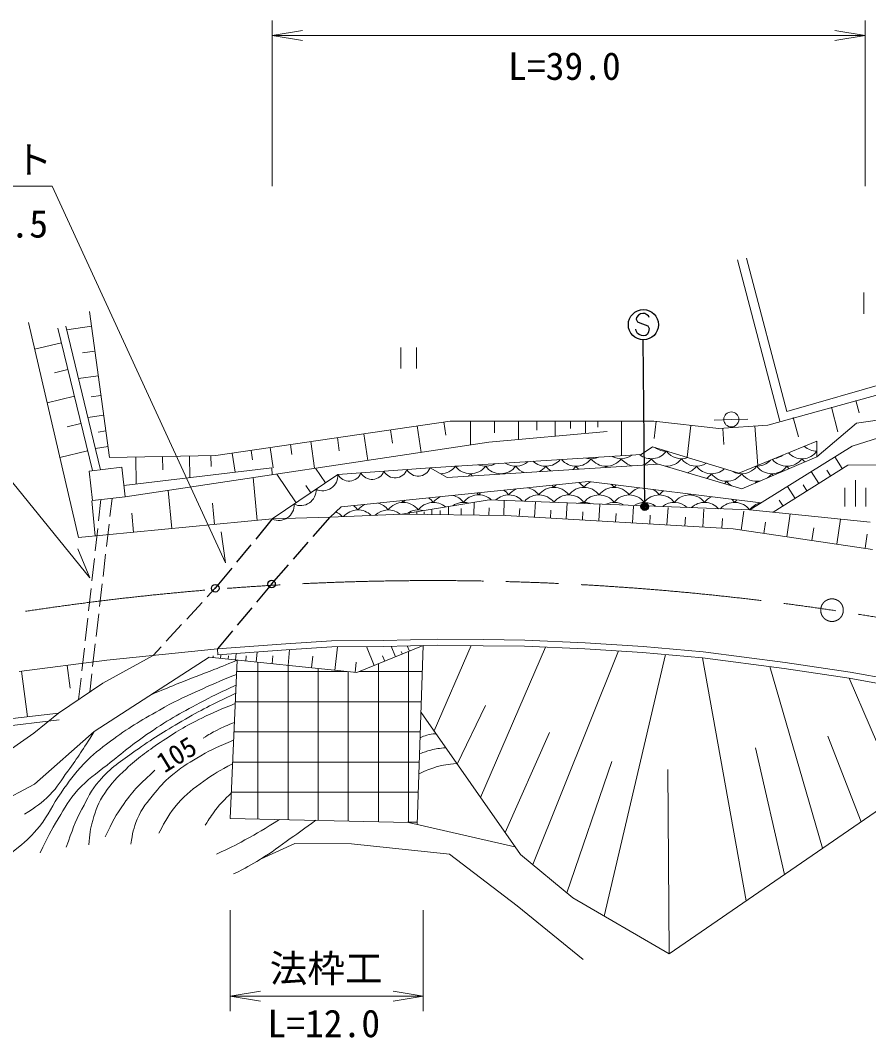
# Model space of a CAD drawing. Units: millimetres, scale not verified. Extents: x 40000 to 680000, y 20000 to 380000.
# Drawn here: x 312882 to 369194, y 268499 to 336000 of the extents above; entities that cross this region are included whole.
import ezdxf
from ezdxf.enums import TextEntityAlignment as Align

# ---------------------------------------------------------------- set-up
doc = ezdxf.new("R2010")
doc.units = ezdxf.units.MM
doc.header["$LTSCALE"] = 1000
doc.header["$PDMODE"] = 32
doc.header["$PDSIZE"] = 500
doc.linetypes.add('CHAIN', pattern=[18.5, 12, -1.5, 3.5, -1.5])
for name, color, linetype, lineweight in [('M-BMK', 2, 'CHAIN', 13), ('M-STR-HTXT', 7, 'Continuous', 13), ('M-STR-STR1', 1, 'Continuous', 25), ('M-STR-STRC', 7, 'Continuous', 25), ('M-WORK', 1, 'Continuous', 13)]:
    doc.layers.add(name, color=color, linetype=linetype, lineweight=lineweight)
doc.layers.add('M-OTRS', color=6, linetype='Continuous')
doc.styles.add('ＭＳ ゴシック', font='')
doc.styles.get('ＭＳ ゴシック').set_extended_font_data('MS Gothic')

# ---------------------------------------------------------------- blocks, each defined once
blk = doc.blocks.new('open_arrow')
at = {"color": 0, "linetype": 'Continuous', "lineweight": -2}
blk.add_lwpolyline([(7.5, 1.25), (0, 0), (7.5, -1.25)], dxfattribs=at)

msp = doc.modelspace()

# ---------------------------------------------------------------- hatches: boundary and pattern name
at = {"layer": 'M-WORK'}
h = msp.add_hatch(dxfattribs=at)
h.set_pattern_fill('USER', color=256, style=0, pattern_type=2)
h.set_pattern_definition([(0, (338649, 282785), (-0, 2000), []), (270, (338649, 282785), (2000, 0), [])])
h.paths.add_polyline_path([(338649, 282785), (339235, 282650), (339484, 290082), (339632, 294512), (338706, 294137), (338242, 293949), (337779, 293761), (337075, 293476), (336372, 293192), (335213, 292722), (335112, 292732), (333767, 292871), (332208, 293033), (330650, 293194), (329589, 293304), (328528, 293413), (327848, 293484), (327271, 293544), (326821, 283051)])

# ---------------------------------------------------------------- linework, layer by layer
at = {"layer": 'M-BMK'}
msp.add_circle((366762, 296864), 750, dxfattribs=at)
msp.add_arc((340249, 118828), 180000, 77.14997, 107.18685, dxfattribs=at)
at = {"layer": 'M-OTRS'}
for p in [(325821, 298319), (329557, 298597)]:
    msp.add_point(p, dxfattribs=at)
at = {"layer": 'M-STR-HTXT'}
for p, q in [((329607, 325000), (329607, 336000)), ((368959, 325000), (368959, 336000)), ((329607, 335000), (368959, 335000)), ((326500, 300000), (326209, 302068)), ((317500, 299000), (316704, 300931)), ((326821, 276951), (326821, 270251)), ((339632, 276951), (339632, 270251)), ((326821, 271251), (339632, 271251))]:
    msp.add_line(p, q, dxfattribs=at)
for points in [[(326500, 300000), (315000, 325000), (292500, 325000)], [(317500, 299000), (304500, 315000), (275750, 315000)]]:
    msp.add_lwpolyline(points, dxfattribs=at)
at = {"layer": 'M-STR-STR1'}
for p, q in [((329607, 302914), (328509, 301581)), ((332324, 301756), (333444, 303034)), ((328191, 301196), (327237, 300038)), ((331006, 300251), (331994, 301380)), ((329557, 298597), (330677, 299875)), ((326919, 299652), (325821, 298319)), ((329557, 298597), (328561, 297405)), ((325821, 298319), (325286, 297741)), ((324947, 297374), (323929, 296272)), ((328241, 297021), (327279, 295870)), ((323589, 295905), (322571, 294804)), ((326959, 295486), (325963, 294294)), ((322232, 294437), (321697, 293858))]:
    msp.add_line(p, q, dxfattribs=at)
at = {"layer": 'M-STR-STRC'}
for p, q in [((353784, 316292), (353769, 316178)), ((353769, 316178), (353854, 315996)), ((353913, 316431), (353784, 316292)), ((353854, 315996), (354005, 315923)), ((354044, 316524), (353913, 316431)), ((354005, 315923), (354538, 315735)), ((354210, 316558), (354044, 316524)), ((354326, 316541), (354210, 316558)), ((354470, 316469), (354326, 316541)), ((354580, 316395), (354470, 316469)), ((354614, 316283), (354580, 316395)), ((353772, 315404), (353733, 315514)), ((353856, 315226), (353772, 315404)), ((354589, 315335), (354518, 315186)), ((354538, 315735), (354618, 315563)), ((354618, 315563), (354589, 315335)), ((353959, 315153), (353856, 315226)), ((354106, 315078), (353959, 315153)), ((354226, 315061), (354106, 315078)), ((354393, 315090), (354226, 315061)), ((354332, 303735), (354228, 314806)), ((354518, 315186), (354393, 315090))]:
    msp.add_line(p, q, dxfattribs=at)
for centre, radius in [((354242, 315806), 1000), ((354332, 303735), 250), ((354332, 303735), 200), ((354332, 303735), 150), ((354332, 303735), 100), ((354332, 303735), 50), ((354332, 303735), 20)]:
    msp.add_circle(centre, radius, dxfattribs=at)
msp.add_point((354332, 303735), dxfattribs=at)
at = {"layer": 'M-WORK'}
for p, q in [((360483, 320104), (363302, 309403)), ((363771, 310054), (361080, 320231)), ((368882, 317937), (368882, 316537)), ((317469, 316687), (318801, 306990)), ((313423, 315941), (316740, 301675)), ((317664, 306121), (315372, 315579)), ((318214, 306185), (315906, 315708)), ((317605, 315697), (315964, 315471)), ((315607, 314607), (313833, 314177)), ((317831, 314055), (317010, 313942)), ((338131, 314296), (338131, 312896)), ((339181, 312896), (339181, 314296)), ((375432, 313420), (363771, 310054)), ((316037, 312833), (315150, 312618)), ((318056, 312413), (316748, 312234)), ((362492, 309148), (374560, 312452)), ((316467, 311059), (314660, 310621)), ((318236, 311105), (317582, 311016)), ((368342, 310768), (368562, 309957)), ((366720, 310329), (367159, 308706)), ((368398, 309269), (373273, 309988)), ((316905, 309252), (316001, 309033)), ((318416, 309797), (317373, 309654)), ((325861, 307123), (341419, 309415)), ((340990, 309351), (341119, 308472)), ((341419, 309415), (354926, 309415)), ((342762, 309415), (342762, 307826)), ((344351, 309415), (344351, 308620)), ((345940, 309415), (345940, 308189)), ((347166, 309415), (347166, 308802)), ((348392, 309415), (348392, 308413)), ((349393, 309415), (349393, 308914)), ((350394, 309415), (350394, 308597)), ((351212, 309415), (351212, 309006)), ((352793, 309415), (352793, 307110)), ((354926, 309415), (359242, 308908)), ((355097, 309395), (354962, 308250)), ((358941, 309468), (360078, 309521)), ((360078, 309521), (361179, 309539)), ((364185, 309643), (364529, 308375)), ((365761, 307031), (368398, 309269)), ((368090, 307749), (373005, 309308)), ((318559, 308755), (318038, 308684)), ((335694, 308571), (335955, 306803)), ((337463, 308832), (337593, 307948)), ((339232, 309092), (339491, 307334)), ((343982, 308009), (351835, 308729)), ((357386, 309126), (357137, 307007)), ((359242, 308908), (362492, 309148)), ((359506, 308928), (359584, 307864)), ((361633, 309085), (361827, 306466)), ((319835, 304380), (343982, 308009)), ((330813, 307853), (330912, 307182)), ((332155, 308050), (332416, 306281)), ((333925, 308311), (334055, 307426)), ((360566, 305952), (365761, 308070)), ((365761, 308070), (365761, 307031)), ((317343, 307445), (315502, 306999)), ((318702, 307713), (317872, 307599)), ((326951, 307284), (327136, 306024)), ((328211, 307469), (328304, 306839)), ((329471, 307655), (329669, 306313)), ((340077, 306311), (354092, 307191)), ((354092, 307191), (354851, 307711)), ((354851, 307711), (360566, 305952)), ((361297, 303514), (368090, 307749)), ((318801, 306990), (325861, 307123)), ((320545, 307023), (320579, 305240)), ((322329, 307057), (322346, 306165)), ((324112, 307090), (324139, 305665)), ((325537, 307117), (325551, 306405)), ((355251, 306552), (341224, 305673)), ((360765, 304913), (355251, 306552)), ((365761, 307031), (360765, 304913)), ((362863, 303357), (367801, 306495)), ((367431, 306260), (366940, 307032)), ((367801, 306495), (377445, 306526)), ((319609, 306345), (317442, 306096)), ((317442, 306096), (317668, 304132)), ((319835, 304380), (319609, 306345)), ((319747, 305140), (329566, 306314)), ((329566, 306314), (329599, 305848)), ((331195, 303992), (329904, 305893)), ((333136, 305310), (332477, 306280)), ((341224, 305673), (340077, 306311)), ((365886, 305278), (365386, 306064)), ((366658, 305769), (366413, 306155)), ((328612, 302818), (328339, 305658)), ((332165, 304651), (331836, 305136)), ((334168, 303721), (350605, 305400)), ((350605, 305400), (362045, 303980)), ((365100, 304778), (364850, 305171)), ((368314, 303750), (368314, 305500)), ((322932, 302272), (322688, 304809)), ((364314, 304279), (363806, 305078)), ((367614, 303750), (367614, 304975)), ((369014, 303750), (369014, 304975)), ((317857, 301783), (317632, 304123)), ((317668, 304132), (319835, 304380)), ((318230, 304196), (318073, 302783)), ((318967, 304281), (318828, 303071)), ((325772, 302545), (325635, 303965)), ((338199, 303234), (343993, 304193)), ((342996, 303178), (343006, 304029)), ((343993, 304193), (361297, 303514)), ((344983, 303155), (344994, 304149)), ((347017, 303039), (347077, 304056)), ((349114, 302915), (349177, 303963)), ((351277, 302786), (351341, 303867)), ((353508, 302653), (353574, 303768)), ((363515, 303771), (363261, 304171)), ((320395, 302027), (320273, 303296)), ((333444, 303034), (334168, 303721)), ((333444, 303034), (338199, 303234)), ((338199, 303234), (345092, 303154)), ((338695, 303228), (338696, 303317)), ((339195, 303222), (339197, 303399)), ((339695, 303217), (339697, 303394)), ((340195, 303211), (340199, 303565)), ((340745, 303204), (340748, 303479)), ((341294, 303198), (341300, 303747)), ((342145, 303188), (342150, 303614)), ((343990, 303167), (343995, 303663)), ((345092, 303154), (360198, 302255)), ((346000, 303100), (346030, 303608)), ((348065, 302977), (348097, 303501)), ((350196, 302850), (350228, 303391)), ((352392, 302719), (352426, 303277)), ((354658, 302585), (354692, 303160)), ((355808, 302516), (355876, 303666)), ((358180, 302375), (358251, 303561)), ((360731, 302177), (360917, 303443)), ((369293, 302712), (361297, 303514)), ((363756, 301732), (363978, 303245)), ((316740, 301675), (329607, 302914)), ((318770, 302574), (318599, 301084)), ((329607, 302914), (333444, 303034)), ((356994, 302445), (357029, 303039)), ((359458, 302299), (359496, 302938)), ((362243, 301954), (362354, 302711)), ((367088, 301243), (367332, 302909)), ((318017, 302286), (317851, 300795)), ((360198, 302255), (369449, 300896)), ((365422, 301488), (365544, 302320)), ((368959, 300968), (369096, 301904)), ((318541, 300587), (318370, 299097)), ((317796, 300298), (317630, 298807)), ((318312, 298601), (318141, 297110)), ((317574, 298310), (317408, 296819)), ((318083, 296614), (317912, 295124)), ((317353, 296323), (317187, 294832)), ((317132, 294335), (316965, 292844)), ((317855, 294627), (317683, 293137)), ((325963, 294294), (330510, 294640)), ((330510, 294640), (333547, 294827)), ((330537, 294241), (333561, 294427)), ((333547, 294827), (336984, 294853)), ((333561, 294427), (336990, 294454)), ((333767, 292871), (333928, 294430)), ((335213, 292722), (339632, 294512)), ((336372, 293192), (335864, 294445)), ((336984, 294853), (340580, 294933)), ((336990, 294454), (340583, 294533)), ((337779, 293761), (337494, 294465)), ((338706, 294137), (338563, 294488)), ((339632, 294512), (339235, 282650)), ((340344, 288854), (342807, 294514)), ((340580, 294933), (343617, 294907)), ((340583, 294533), (343613, 294507)), ((343435, 284440), (347738, 294416)), ((343613, 294507), (346350, 294480)), ((343617, 294907), (346361, 294880)), ((346350, 294480), (350362, 294294)), ((346361, 294880), (350384, 294694)), ((350384, 294694), (354220, 294454)), ((354220, 294454), (358216, 294108)), ((317790, 288816), (325407, 293736)), ((321697, 293858), (318360, 292023)), ((318631, 293545), (325963, 294294)), ((325407, 293736), (335213, 292722)), ((325676, 293709), (325689, 293835)), ((325963, 294294), (325994, 293895)), ((325994, 293895), (330537, 294241)), ((326173, 293657), (326199, 293911)), ((326670, 293606), (326693, 293823)), ((327168, 293554), (327213, 293988)), ((327848, 293484), (327883, 293824)), ((328528, 293413), (328598, 294094)), ((329589, 293304), (329644, 293834)), ((330650, 293194), (330760, 294255)), ((332208, 293033), (332289, 293812)), ((337075, 293476), (336933, 293828)), ((338242, 293949), (338171, 294125)), ((346894, 279982), (352587, 294155)), ((350362, 294294), (354190, 294055)), ((351638, 276566), (355709, 293923)), ((354190, 294055), (358173, 293710)), ((358173, 293710), (363595, 292992)), ((361066, 277573), (358173, 293710)), ((358216, 294108), (363651, 293388)), ((312797, 292786), (318631, 293545)), ((315987, 293201), (316184, 291691)), ((327271, 293544), (326821, 283051)), ((335112, 292732), (335181, 293405)), ((366140, 281070), (362633, 293120)), ((363595, 292992), (367902, 292354)), ((363651, 293388), (367967, 292749)), ((312967, 292808), (313360, 289788)), ((316910, 292347), (316753, 290934)), ((317626, 292640), (317486, 291430)), ((367902, 292354), (373779, 291290)), ((371237, 284583), (367902, 292354)), ((367967, 292749), (373854, 291683)), ((318360, 292023), (315411, 290025)), ((341889, 286647), (343763, 290544)), ((311255, 289545), (315411, 290025)), ((315411, 290025), (313783, 288697)), ((339484, 290082), (346090, 280647)), ((311308, 289099), (315462, 289578)), ((313783, 288697), (308055, 284727)), ((313820, 285326), (317790, 288816)), ((345062, 282116), (348019, 288746)), ((355961, 274054), (377180, 288679)), ((368689, 282827), (366481, 288506)), ((363603, 279322), (361686, 287727)), ((349153, 278112), (352155, 286828)), ((355961, 274054), (355872, 286288)), ((309504, 283008), (313820, 285326)), ((326821, 283051), (338649, 282785)), ((338649, 282785), (345709, 281160)), ((328815, 280335), (331111, 281384)), ((331111, 281384), (334868, 281358)), ((334868, 281358), (341368, 280665)), ((341368, 280665), (345870, 277255)), ((346090, 280647), (349567, 277770)), ((349567, 277770), (355961, 274054)), ((345870, 277255), (350239, 273685))]:
    msp.add_line(p, q, dxfattribs=at)
msp.add_lwpolyline([(329607, 302914), (333963, 305871), (340077, 306311)], dxfattribs=at)
msp.add_circle((360078, 309521), 500, dxfattribs=at)
for centre, radius, start, end in [((352765, 308163), 1250, 241.0273, 306.16068), ((354765, 308163), 1250, 231.53608, 323.1301), ((355765, 308663), 1250, 233.55668, 272.23787), ((356765, 308163), 1250, 216.8699, 290.09787), ((362765, 308163), 1250, 278.96939, 305.3913), ((364765, 308163), 1250, 223.86502, 322.76036), ((365765, 308663), 1250, 228.14902, 269.7772), ((343765, 307663), 1250, 247.08834, 300.09964), ((345765, 307663), 1250, 236.21082, 310.97716), ((347765, 307663), 1250, 227.5651, 319.62288), ((349765, 307663), 1250, 220.03524, 323.1301), ((350765, 308163), 1250, 254.16644, 293.02154), ((351765, 307663), 1250, 216.8699, 323.1301), ((353765, 307663), 1250, 216.8699, 257.71298), ((353765, 307663), 1250, 289.46002, 323.1301), ((355765, 307663), 1250, 216.8699, 243.10345), ((355765, 307663), 1250, 267.59324, 323.1301), ((357765, 307663), 1250, 216.8699, 302.39481), ((361765, 307663), 1250, 267.02433, 317.33636), ((363765, 307663), 1250, 219.70503, 323.1301), ((365765, 307663), 1250, 216.8699, 230.62335), ((332945, 305809), 1020, 244.82086, 3.52424), ((334703, 306262), 837, 207.8596, 340.36486), ((336232, 306372), 837, 207.8596, 340.36486), ((337760, 306482), 837, 207.8596, 340.36486), ((339289, 306592), 837, 207.8596, 340.36486), ((340765, 307163), 1250, 271.18419, 323.1301), ((341765, 307663), 1250, 267.97077, 279.21722), ((342765, 307163), 1250, 216.8699, 323.1301), ((341765, 306663), 1250, 313.77144, 323.1301), ((343765, 306663), 1250, 216.8699, 225.18273), ((344765, 307163), 1250, 216.8699, 323.1301), ((343765, 306663), 1250, 321.99026, 323.1301), ((345765, 306663), 1250, 216.8699, 217.90471), ((346765, 307163), 1250, 216.8699, 249.50429), ((346765, 307163), 1250, 297.6687, 323.1301), ((348765, 307163), 1250, 216.8699, 237.96403), ((348765, 307163), 1250, 309.20896, 323.1301), ((350765, 307163), 1250, 216.8699, 229.04838), ((350765, 307163), 1250, 318.12462, 323.1301), ((352765, 307163), 1250, 216.8699, 221.37116), ((354765, 307163), 1250, 322.44953, 323.1301), ((356765, 307163), 1250, 216.8699, 217.95219), ((356765, 307163), 1250, 288.95429, 323.1301), ((358765, 307163), 1250, 216.8699, 312.73586), ((357765, 306663), 1250, 302.26705, 323.1301), ((359765, 306663), 1250, 216.8699, 323.1301), ((360765, 307163), 1250, 239.54662, 323.1301), ((361765, 306663), 1250, 216.8699, 280.56787), ((362765, 307163), 1250, 216.8699, 323.1301), ((361765, 306663), 1250, 305.38602, 323.1301), ((363765, 306663), 1250, 216.8699, 223.59038), ((364765, 307163), 1250, 216.8699, 227.05855), ((347297, 304264), 1250, 36.8699, 45.26309), ((349297, 304264), 1250, 132.91891, 143.1301), ((349297, 304264), 1250, 36.8699, 58.74127), ((351297, 304264), 1250, 116.44139, 143.1301), ((351297, 304264), 1250, 36.8699, 49.41574), ((353297, 304264), 1250, 133.37558, 143.1301), ((358765, 306163), 1250, 313.26045, 323.1301), ((360765, 306163), 1250, 216.8699, 236.90648), ((360765, 306163), 1250, 315.95389, 323.1301), ((362765, 306163), 1250, 216.8699, 220.19955), ((331493, 304823), 1020, 244.82086, 3.52424), ((341297, 303264), 1250, 36.8699, 76.47093), ((343297, 303264), 1250, 47.63809, 143.1301), ((342297, 303764), 1250, 36.8699, 44.64387), ((344297, 303764), 1250, 133.70833, 143.1301), ((345297, 303264), 1250, 42.33932, 133.16401), ((344297, 303764), 1250, 36.8699, 57.95185), ((346297, 303764), 1250, 113.68361, 143.1301), ((347297, 303264), 1250, 37.48612, 138.01721), ((346297, 303764), 1250, 36.8699, 77.97657), ((348297, 303764), 1250, 36.8699, 143.1301), ((349297, 303264), 1250, 36.8699, 142.54964), ((350297, 303764), 1250, 36.8699, 143.1301), ((351297, 303264), 1250, 36.8699, 143.1301), ((352297, 303764), 1250, 36.8699, 143.1301), ((353297, 303264), 1250, 36.8699, 143.1301), ((354297, 303764), 1250, 103.65781, 143.1301), ((355297, 303264), 1250, 36.8699, 143.1301), ((354297, 303764), 1250, 36.8699, 62.19932), ((356297, 303764), 1250, 125.34238, 143.1301), ((357297, 303264), 1250, 36.8699, 143.1301), ((356297, 303764), 1250, 36.8699, 40.51475), ((358297, 303764), 1250, 140.15489, 143.1301), ((330041, 303837), 1020, 244.82086, 3.52424), ((334297, 302764), 1250, 36.8699, 56.41341), ((336297, 302764), 1250, 116.58985, 143.1301), ((336297, 302764), 1250, 36.8699, 75.07034), ((338297, 302764), 1250, 36.8699, 143.1301), ((337297, 303264), 1250, 36.8699, 44.02999), ((339297, 303264), 1250, 134.48401, 143.1301), ((340297, 302764), 1250, 49.57748, 143.1301), ((339297, 303264), 1250, 36.8699, 57.17618), ((341297, 303264), 1250, 115.18926, 143.1301), ((342297, 302764), 1250, 74.41804, 124.37843), ((350297, 302764), 1250, 68.62013, 106.8832), ((352297, 302764), 1250, 59.63617, 115.86716), ((354297, 302764), 1250, 52.75948, 122.74385), ((356297, 302764), 1250, 46.90487, 128.59847), ((358297, 302764), 1250, 41.67474, 133.8286), ((359297, 303264), 1250, 115.81019, 143.1301), ((360297, 302764), 1250, 36.8699, 138.63344), ((359297, 303264), 1250, 36.8699, 50.04694), ((361297, 303264), 1250, 132.9259, 143.1301), ((362297, 302764), 1250, 102.65834, 143.1301), ((333297, 302264), 1250, 40.05983, 64.97077), ((335297, 302264), 1250, 45.09799, 139.71395), ((337297, 302264), 1250, 50.58439, 134.22755), ((339297, 302264), 1250, 74.78988, 124.00659)]:
    msp.add_arc(centre, radius, start, end, dxfattribs=at)
for points, knots in [([(321561, 291252), (322366, 291593), (322575, 291680), (323229, 291944), (324109, 292300), (324612, 292472), (325494, 292823), (326189, 293100), (326410, 293190), (327271, 293544)], [0, 0, 0, 0, 1, 1, 1, 2, 2, 2, 3, 3, 3, 3]), ([(310894, 279956), (311780, 280428), (312093, 280584), (312759, 281128), (313352, 281612), (313669, 281914), (314145, 282513), (314791, 283327), (314982, 283903), (315583, 284751), (316136, 285530), (316445, 285975), (317102, 286669), (317720, 287324), (318140, 287620), (318860, 288161), (320065, 289066), (320804, 289488), (322110, 290239), (323066, 290789), (323640, 291028), (324641, 291491), (325641, 291953), (325980, 292093), (327231, 292606)], [0, 0, 0, 0, 1, 1, 1, 2, 2, 2, 3, 3, 3, 4, 4, 4, 5, 5, 5, 6, 6, 6, 7, 7, 7, 8, 8, 8, 8]), ([(327200, 291886), (326173, 291419), (325890, 291275), (325067, 290852), (323620, 290107), (322819, 289658), (321471, 288747), (320320, 287970), (319730, 287458), (318647, 286589), (317869, 285966), (317375, 285673), (316702, 284937), (316090, 284269), (315868, 283793), (315397, 283019), (314876, 282165), (314725, 281841), (314198, 280755)], [0, 0, 0, 0, 1, 1, 1, 2, 2, 2, 3, 3, 3, 4, 4, 4, 5, 5, 5, 6, 6, 6, 6]), ([(315929, 281128), (316351, 282326), (316471, 282713), (316968, 283659), (317367, 284415), (317556, 284876), (318114, 285524), (318909, 286448), (319521, 286811), (320512, 287522), (321675, 288357), (322365, 288772), (323602, 289493), (324963, 290287), (325457, 290521), (327177, 291360)], [0, 0, 0, 0, 1, 1, 1, 2, 2, 2, 3, 3, 3, 4, 4, 4, 5, 5, 5, 5]), ([(317421, 281288), (317482, 282030), (317516, 282293), (317688, 282913), (317894, 283658), (318055, 284083), (318487, 284724), (318952, 285415), (319288, 285756), (319899, 286323), (320720, 287084), (321236, 287453), (322163, 288081), (323202, 288785), (323807, 289154), (324934, 289706), (325780, 290121), (326091, 290255), (327147, 290664)], [0, 0, 0, 0, 1, 1, 1, 2, 2, 2, 3, 3, 3, 4, 4, 4, 5, 5, 5, 6, 6, 6, 6]), ([(325014, 288374), (325446, 288640), (325573, 288715), (325946, 288907), (326382, 289131), (326544, 289193), (327094, 289415)], [0, 0, 0, 0, 1, 1, 1, 2, 2, 2, 2]), ([(313168, 283330), (313965, 283841), (314262, 284023), (314837, 284609), (315375, 285157), (315575, 285552), (316027, 286172), (316758, 287175), (316973, 287535), (317790, 288816)], [0, 0, 0, 0, 1, 1, 1, 2, 2, 2, 3, 3, 3, 3]), ([(320219, 281341), (320329, 282087), (320391, 282377), (320645, 282993), (320960, 283756), (321301, 284107), (321817, 284751), (322259, 285302), (322550, 285582), (323096, 286030), (323734, 286553), (324139, 286789), (324854, 287202), (325674, 287675), (326001, 287804), (327043, 288241)], [0, 0, 0, 0, 1, 1, 1, 2, 2, 2, 3, 3, 3, 4, 4, 4, 5, 5, 5, 5]), ([(339428, 288395), (339620, 288490), (339689, 288519), (339866, 288572), (340097, 288641), (340197, 288643), (340477, 288664)], [0, 0, 0, 0, 1, 1, 1, 2, 2, 2, 2]), ([(339392, 287331), (339729, 287463), (339838, 287500), (340132, 287577), (340513, 287677), (340662, 287687), (341126, 287737)], [0, 0, 0, 0, 1, 1, 1, 2, 2, 2, 2]), ([(318514, 281821), (319007, 282865), (319193, 283221), (319766, 284032), (320446, 284994), (320813, 285309), (321817, 286243)], [0, 0, 0, 0, 1, 1, 1, 2, 2, 2, 2]), ([(322083, 282060), (322559, 282989), (322737, 283343), (323336, 284032), (323921, 284706), (324343, 285001), (325067, 285524), (325773, 286033), (326065, 286189), (326976, 286673)], [0, 0, 0, 0, 1, 1, 1, 2, 2, 2, 3, 3, 3, 3]), ([(339348, 286014), (339857, 286251), (340029, 286325), (340488, 286458), (341008, 286610), (341222, 286627), (341855, 286696)], [0, 0, 0, 0, 1, 1, 1, 2, 2, 2, 2]), ([(325147, 282593), (325448, 283080), (325547, 283226), (325840, 283605), (326212, 284086), (326378, 284239), (326894, 284750)], [0, 0, 0, 0, 1, 1, 1, 2, 2, 2, 2]), ([(325902, 280673), (326810, 281102), (327060, 281226), (327785, 281614), (328709, 282109), (329008, 282303), (330096, 282977)], [0, 0, 0, 0, 1, 1, 1, 2, 2, 2, 2]), ([(327039, 279358), (327892, 279793), (328138, 279925), (328815, 280335), (329621, 280824), (330034, 281158), (330804, 281703), (331468, 282173), (331680, 282327), (332492, 282924)], [0, 0, 0, 0, 1, 1, 1, 2, 2, 2, 3, 3, 3, 3])]:
    msp.add_open_spline(points, degree=3, knots=knots, dxfattribs=at)

# ---------------------------------------------------------------- block references
at = {"layer": 'M-STR-HTXT', "xscale": 267, "yscale": 267}
for p in [(329607, 335000), (326821, 271251)]:
    msp.add_blockref('open_arrow', p, dxfattribs=at)
at = {"layer": 'M-STR-HTXT', "xscale": 267, "yscale": 267, "rotation": 180}
for p in [(368959, 335000), (339632, 271251)]:
    msp.add_blockref('open_arrow', p, dxfattribs=at)

# ---------------------------------------------------------------- texts
at = {"layer": 'M-STR-HTXT', "style": 'ＭＳ ゴシック'}
for s, p in [('L=39.0', (349000, 331500)), ('L=12.0', (333025, 267979))]:
    msp.add_text(s, height=1833, dxfattribs=at).set_placement(p, align=Align.BOTTOM_CENTER)
for s, p in [('ボックスカルバート', (303750, 326750)), ('L=11.5 W=2.0 H=1.5', (303500, 322500)), ('法枠工', (333183, 273098))]:
    msp.add_text(s, height=1833, dxfattribs=at).set_placement(p, align=Align.MIDDLE_CENTER)
at = {"layer": 'M-WORK', "style": 'ＭＳ ゴシック'}
msp.add_text('105', height=1320, rotation=31.52, dxfattribs=at).set_placement((323250, 287292), align=Align.MIDDLE_CENTER)

doc.saveas('drawing.dxf')
